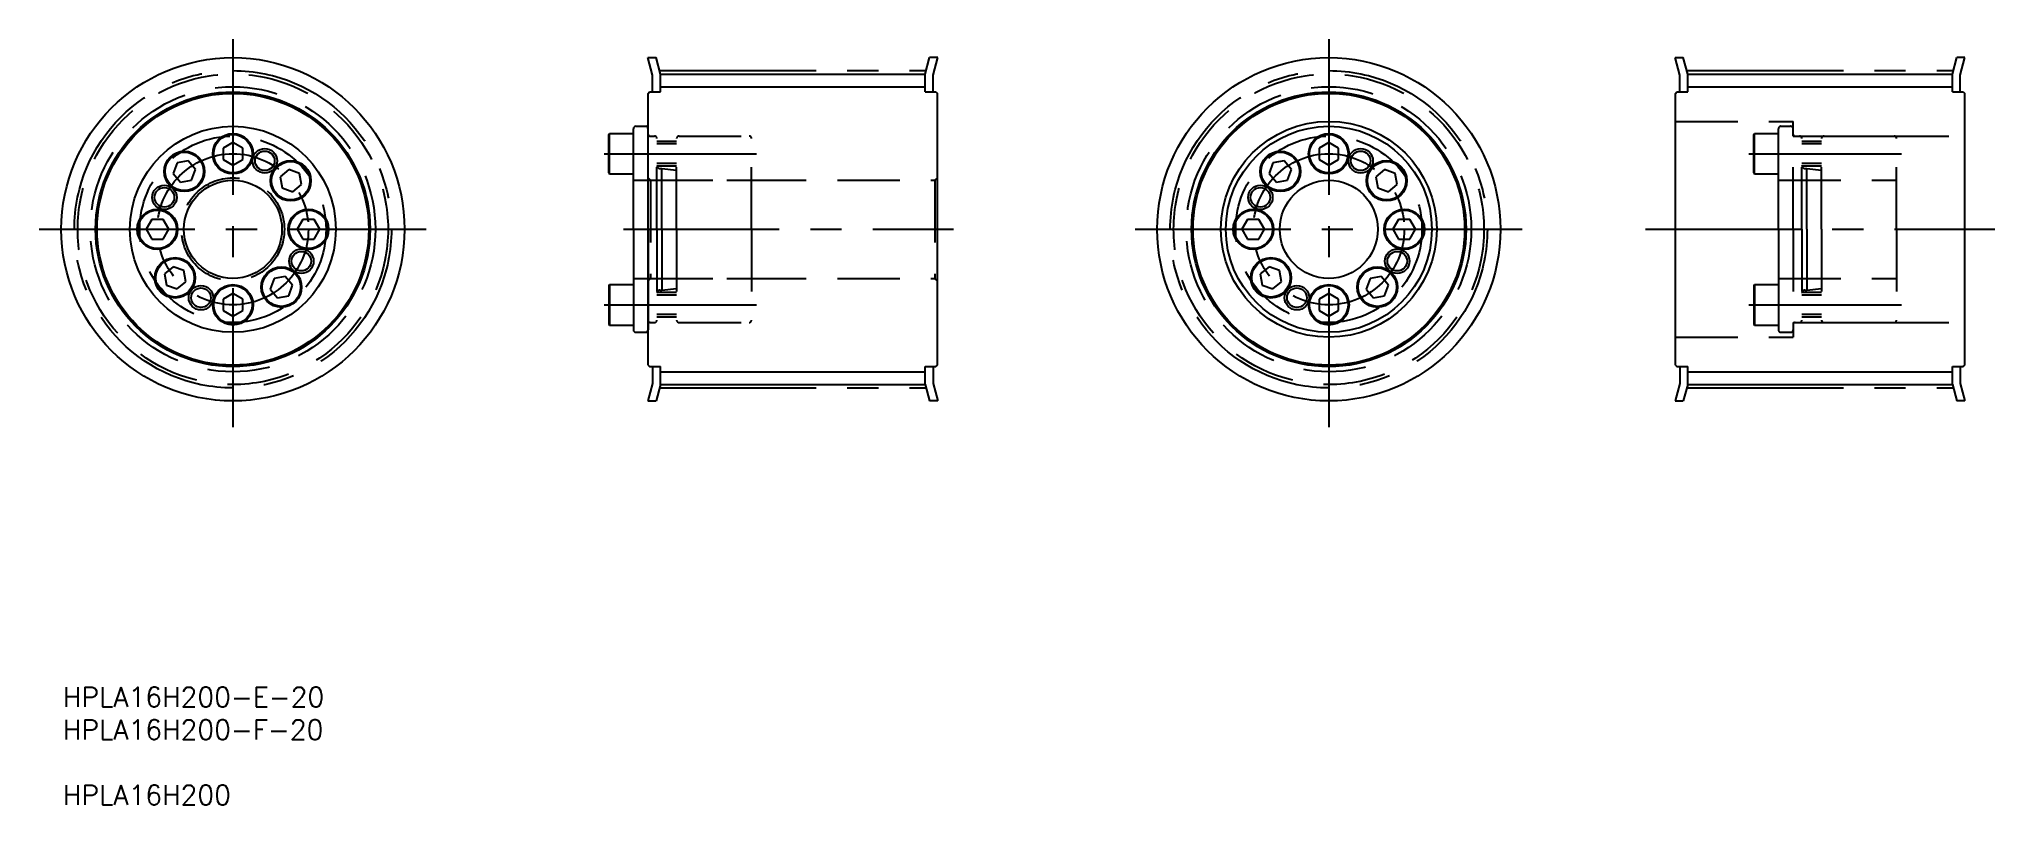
# Model space of a CAD drawing. Extents: x 10 to 409, y -15 to 141.
import ezdxf

# ---------------------------------------------------------------- set-up
doc = ezdxf.new("R2010")
doc.units = 0
doc.linetypes.add('CENTER', pattern=[50.8, 31.75, -6.35, 6.35, -6.35])
doc.linetypes.add('DASHED', pattern=[19.05, 12.7, -6.35])
doc.layers.get('0').update_dxf_attribs({"linetype": 'CONTINUOUS'})
doc.layers.add('CENTER', color=1, linetype='CENTER')
doc.styles.add('MISUMI', font='txt.shx')

# ---------------------------------------------------------------- blocks, each defined once
blk = doc.blocks.new('*U6')
at = {"color": 7, "linetype": 'CONTINUOUS', "style": 'MISUMI'}
for s, p in [('HPLA16H200-E-20', (15.05, 4.8)), ('HPLA16H200-F-20', (15.05, -1.87)), ('HPLA16H200', (15.05, -15.2))]:
    blk.add_text(s, height=4, dxfattribs=at).set_placement(p)

msp = doc.modelspace()

# ---------------------------------------------------------------- linework, layer by layer
at = {"color": 7, "linetype": 'CONTINUOUS'}
for p, q in [((135.33, 133.59), (134.38, 137.14)), ((134.38, 137.14), (136.04, 137.14)), ((136.93, 133.8), (136.04, 137.14)), ((190.93, 133.8), (191.83, 137.14)), ((193.48, 137.14), (191.83, 137.14)), ((192.53, 133.59), (193.48, 137.14)), ((344.86, 133.59), (343.91, 137.14)), ((343.91, 137.14), (345.56, 137.14)), ((346.46, 133.8), (345.56, 137.14)), ((400.46, 133.8), (401.36, 137.14)), ((403.01, 137.14), (401.36, 137.14)), ((402.06, 133.59), (403.01, 137.14)), ((135.33, 130.14), (135.33, 133.59)), ((136.93, 133.8), (190.93, 133.8)), ((136.93, 130.14), (136.93, 133.8)), ((190.93, 130.14), (190.93, 133.8)), ((192.53, 130.14), (192.53, 133.59)), ((344.86, 130.14), (344.86, 133.59)), ((346.46, 133.8), (400.46, 133.8)), ((346.46, 130.14), (346.46, 133.8)), ((400.46, 130.14), (400.46, 133.8)), ((402.06, 130.14), (402.06, 133.59)), ((134.43, 129.84), (134.73, 130.14)), ((134.43, 74.44), (134.43, 129.84)), ((134.73, 130.14), (136.93, 130.14)), ((190.93, 130.14), (193.13, 130.14)), ((193.13, 130.14), (193.43, 129.84)), ((193.43, 74.44), (193.43, 129.84)), ((343.96, 129.84), (344.26, 130.14)), ((343.96, 74.44), (343.96, 129.84)), ((344.26, 130.14), (346.46, 130.14)), ((400.46, 130.14), (402.66, 130.14)), ((402.66, 130.14), (402.96, 129.84)), ((402.96, 74.44), (402.96, 129.84)), ((49.73, 119.85), (47.73, 118.7)), ((51.73, 118.7), (49.73, 119.85)), ((126.43, 121.47), (126.55, 121.67)), ((126.43, 113.62), (126.43, 121.47)), ((126.55, 121.67), (131.43, 121.67)), ((126.55, 113.42), (126.55, 121.67)), ((131.43, 102.14), (131.43, 122.64)), ((131.43, 113.42), (131.43, 121.67)), ((131.43, 115.04), (131.43, 120.04)), ((131.93, 123.14), (133.93, 123.14)), ((134.43, 102.14), (134.43, 122.64)), ((273.26, 119.85), (271.26, 118.7)), ((275.26, 118.7), (273.26, 119.85)), ((38.34, 115.71), (37.55, 113.54)), ((40.62, 116.11), (38.34, 115.71)), ((42.1, 114.34), (40.62, 116.11)), ((47.73, 118.7), (47.73, 116.39)), ((47.73, 116.39), (49.73, 115.24)), ((49.73, 115.24), (51.73, 116.39)), ((50.73, 119.28), (50.73, 119.28)), ((51.23, 118.99), (51.23, 118.99)), ((51.73, 116.39), (51.73, 118.7)), ((261.87, 115.71), (261.08, 113.54)), ((264.15, 116.11), (261.87, 115.71)), ((265.63, 114.34), (264.15, 116.11)), ((271.26, 118.7), (271.26, 116.39)), ((271.26, 116.39), (273.26, 115.24)), ((273.26, 115.24), (275.26, 116.39)), ((274.26, 119.28), (274.26, 119.28)), ((274.76, 118.99), (274.76, 118.99)), ((275.26, 116.39), (275.26, 118.7)), ((37.55, 113.54), (39.04, 111.77)), ((39.04, 111.77), (41.31, 112.17)), ((41.31, 112.17), (42.1, 114.34)), ((61.12, 114.32), (59.36, 112.83)), ((59.36, 112.83), (59.76, 110.56)), ((63.29, 113.53), (61.12, 114.32)), ((63.7, 111.25), (63.29, 113.53)), ((126.43, 113.62), (126.55, 113.42)), ((126.55, 113.42), (131.43, 113.42)), ((261.08, 113.54), (262.57, 111.77)), ((262.57, 111.77), (264.84, 112.17)), ((264.84, 112.17), (265.63, 114.34)), ((284.65, 114.32), (282.88, 112.83)), ((282.88, 112.83), (283.28, 110.56)), ((286.82, 113.53), (284.65, 114.32)), ((287.22, 111.25), (286.82, 113.53)), ((59.76, 110.56), (61.93, 109.77)), ((61.93, 109.77), (63.7, 111.25)), ((283.28, 110.56), (285.45, 109.77)), ((285.45, 109.77), (287.22, 111.25)), ((33.17, 104.14), (32.02, 102.14)), ((35.48, 104.14), (33.17, 104.14)), ((36.64, 102.14), (35.48, 104.14)), ((63.97, 104.14), (62.82, 102.14)), ((66.28, 104.14), (63.97, 104.14)), ((67.44, 102.14), (66.28, 104.14)), ((256.7, 104.14), (255.55, 102.14)), ((259.01, 104.14), (256.7, 104.14)), ((260.17, 102.14), (259.01, 104.14)), ((287.5, 104.14), (286.35, 102.14)), ((289.81, 104.14), (287.5, 104.14)), ((290.97, 102.14), (289.81, 104.14)), ((32.02, 102.14), (33.17, 100.14)), ((33.17, 100.14), (35.48, 100.14)), ((35.48, 100.14), (36.64, 102.14)), ((62.82, 102.14), (63.97, 100.14)), ((63.97, 100.14), (66.28, 100.14)), ((66.28, 100.14), (67.44, 102.14)), ((131.43, 102.14), (131.43, 81.64)), ((134.43, 102.14), (134.43, 81.64)), ((255.55, 102.14), (256.7, 100.14)), ((256.7, 100.14), (259.01, 100.14)), ((259.01, 100.14), (260.17, 102.14)), ((286.35, 102.14), (287.5, 100.14)), ((287.5, 100.14), (289.81, 100.14)), ((289.81, 100.14), (290.97, 102.14)), ((37.53, 94.52), (35.76, 93.04)), ((35.76, 93.04), (36.16, 90.76)), ((39.7, 93.73), (37.53, 94.52)), ((40.1, 91.46), (39.7, 93.73)), ((58.14, 92.12), (57.35, 89.95)), ((60.42, 92.52), (58.14, 92.12)), ((61.9, 90.75), (60.42, 92.52)), ((261.06, 94.52), (259.29, 93.04)), ((259.29, 93.04), (259.69, 90.76)), ((263.23, 93.73), (261.06, 94.52)), ((263.63, 91.46), (263.23, 93.73)), ((281.67, 92.12), (280.88, 89.95)), ((283.94, 92.52), (281.67, 92.12)), ((285.43, 90.75), (283.94, 92.52)), ((36.16, 90.76), (38.33, 89.97)), ((38.33, 89.97), (40.1, 91.46)), ((49.73, 89.05), (47.73, 87.9)), ((47.73, 87.9), (47.73, 85.59)), ((51.73, 87.9), (49.73, 89.05)), ((51.73, 85.59), (51.73, 87.9)), ((57.35, 89.95), (58.84, 88.18)), ((58.84, 88.18), (61.11, 88.58)), ((61.11, 88.58), (61.9, 90.75)), ((126.43, 90.67), (126.55, 90.87)), ((126.43, 90.67), (126.43, 82.82)), ((126.55, 90.87), (131.43, 90.87)), ((126.55, 90.87), (126.55, 82.62)), ((131.43, 90.87), (131.43, 82.62)), ((131.43, 89.24), (131.43, 84.24)), ((259.69, 90.76), (261.86, 89.97)), ((261.86, 89.97), (263.63, 91.46)), ((273.26, 89.05), (271.26, 87.9)), ((271.26, 87.9), (271.26, 85.59)), ((275.26, 87.9), (273.26, 89.05)), ((275.26, 85.59), (275.26, 87.9)), ((280.88, 89.95), (282.37, 88.18)), ((282.37, 88.18), (284.64, 88.58)), ((284.64, 88.58), (285.43, 90.75)), ((47.73, 85.59), (49.73, 84.44)), ((49.73, 84.44), (51.73, 85.59)), ((271.26, 85.59), (273.26, 84.44)), ((273.26, 84.44), (275.26, 85.59)), ((126.43, 82.82), (126.55, 82.62)), ((126.55, 82.62), (131.43, 82.62)), ((131.93, 81.14), (133.93, 81.14)), ((134.43, 74.44), (134.73, 74.14)), ((134.73, 74.14), (136.93, 74.14)), ((135.33, 74.14), (135.33, 70.7)), ((136.93, 70.49), (136.93, 74.14)), ((190.93, 70.49), (190.93, 74.14)), ((190.93, 74.14), (193.13, 74.14)), ((192.53, 74.14), (192.53, 70.7)), ((193.13, 74.14), (193.43, 74.44)), ((343.96, 74.44), (344.26, 74.14)), ((344.26, 74.14), (346.46, 74.14)), ((344.86, 74.14), (344.86, 70.7)), ((346.46, 70.49), (346.46, 74.14)), ((400.46, 70.49), (400.46, 74.14)), ((400.46, 74.14), (402.66, 74.14)), ((402.06, 74.14), (402.06, 70.7)), ((402.66, 74.14), (402.96, 74.44)), ((135.33, 70.7), (134.38, 67.14)), ((136.93, 70.49), (136.04, 67.14)), ((136.93, 70.49), (190.93, 70.49)), ((190.93, 70.49), (191.83, 67.14)), ((192.53, 70.7), (193.48, 67.14)), ((344.86, 70.7), (343.91, 67.14)), ((346.46, 70.49), (345.56, 67.14)), ((346.46, 70.49), (400.46, 70.49)), ((400.46, 70.49), (401.36, 67.14)), ((402.06, 70.7), (403.01, 67.14)), ((134.38, 67.14), (136.04, 67.14)), ((193.48, 67.14), (191.83, 67.14)), ((343.91, 67.14), (345.56, 67.14)), ((403.01, 67.14), (401.36, 67.14))]:
    msp.add_line(p, q, dxfattribs=at)
at = {"color": 3, "linetype": 'CONTINUOUS'}
for p, q in [((136.93, 131.21), (190.93, 131.21)), ((346.46, 131.21), (400.46, 131.21)), ((136.93, 73.08), (190.93, 73.08)), ((346.46, 73.08), (400.46, 73.08))]:
    msp.add_line(p, q, dxfattribs=at)
at = {"color": 3, "linetype": 'DASHED'}
for p, q in [((343.96, 124.14), (367.96, 124.14)), ((367.96, 121.14), (367.96, 124.14)), ((134.84, 121.14), (135.73, 121.14)), ((136.23, 102.14), (136.23, 120.64)), ((140.23, 120.04), (136.23, 120.04)), ((140.23, 102.14), (140.23, 120.64)), ((140.73, 121.14), (155.03, 121.14)), ((155.53, 102.14), (155.53, 120.64)), ((359.96, 121.47), (360.08, 121.67)), ((359.96, 113.62), (359.96, 121.47)), ((360.08, 121.67), (364.96, 121.67)), ((360.08, 113.42), (360.08, 121.67)), ((364.96, 102.14), (364.96, 122.64)), ((364.96, 113.42), (364.96, 121.67)), ((364.96, 115.04), (364.96, 120.04)), ((365.46, 123.14), (367.46, 123.14)), ((367.96, 102.14), (367.96, 122.64)), ((367.96, 121.14), (402.96, 121.14)), ((368.37, 121.14), (369.26, 121.14)), ((369.76, 102.14), (369.76, 120.64)), ((373.76, 120.04), (369.76, 120.04)), ((373.76, 102.14), (373.76, 120.64)), ((374.26, 121.14), (388.56, 121.14)), ((389.06, 102.14), (389.06, 120.64)), ((140.23, 119.54), (136.23, 119.54)), ((373.76, 119.54), (369.76, 119.54)), ((131.43, 112.14), (155.53, 112.14)), ((134.43, 112.64), (134.93, 112.14)), ((134.93, 112.14), (192.93, 112.14)), ((134.93, 112.14), (134.93, 92.14)), ((140.23, 115.54), (136.23, 115.54)), ((140.23, 115.04), (136.23, 115.04)), ((136.83, 114.54), (137.23, 114.54)), ((137.23, 102.14), (137.23, 114.54)), ((137.23, 114.54), (140.23, 114.21)), ((193.43, 112.64), (192.93, 112.14)), ((192.93, 112.14), (192.93, 92.14)), ((359.96, 113.62), (360.08, 113.42)), ((360.08, 113.42), (364.96, 113.42)), ((364.96, 112.14), (389.06, 112.14)), ((373.76, 115.54), (369.76, 115.54)), ((373.76, 115.04), (369.76, 115.04)), ((370.36, 114.54), (370.76, 114.54)), ((370.76, 102.14), (370.76, 114.54)), ((370.76, 114.54), (373.76, 114.21)), ((136.23, 102.14), (136.23, 83.64)), ((137.23, 102.14), (137.23, 89.74)), ((140.23, 102.14), (140.23, 83.64)), ((155.53, 102.14), (155.53, 83.64)), ((364.96, 102.14), (364.96, 81.64)), ((367.96, 102.14), (367.96, 81.64)), ((369.76, 102.14), (369.76, 83.64)), ((370.76, 102.14), (370.76, 89.74)), ((373.76, 102.14), (373.76, 83.64)), ((389.06, 102.14), (389.06, 83.64)), ((131.43, 92.14), (155.53, 92.14)), ((134.43, 91.64), (134.93, 92.14)), ((134.93, 92.14), (192.93, 92.14)), ((193.43, 91.64), (192.93, 92.14)), ((364.96, 92.14), (389.06, 92.14)), ((140.23, 89.24), (136.23, 89.24)), ((140.23, 88.74), (136.23, 88.74)), ((136.83, 89.74), (137.23, 89.74)), ((137.23, 89.74), (140.23, 90.08)), ((359.96, 90.67), (360.08, 90.87)), ((359.96, 90.67), (359.96, 82.82)), ((360.08, 90.87), (364.96, 90.87)), ((360.08, 90.87), (360.08, 82.62)), ((364.96, 90.87), (364.96, 82.62)), ((364.96, 89.24), (364.96, 84.24)), ((373.76, 89.24), (369.76, 89.24)), ((373.76, 88.74), (369.76, 88.74)), ((370.36, 89.74), (370.76, 89.74)), ((370.76, 89.74), (373.76, 90.08)), ((140.23, 84.74), (136.23, 84.74)), ((140.23, 84.24), (136.23, 84.24)), ((373.76, 84.74), (369.76, 84.74)), ((373.76, 84.24), (369.76, 84.24)), ((134.84, 83.14), (135.73, 83.14)), ((140.73, 83.14), (155.03, 83.14)), ((343.96, 80.14), (367.96, 80.14)), ((359.96, 82.82), (360.08, 82.62)), ((360.08, 82.62), (364.96, 82.62)), ((365.46, 81.14), (367.46, 81.14)), ((367.96, 83.14), (367.96, 80.14)), ((367.96, 83.14), (402.96, 83.14)), ((368.37, 83.14), (369.26, 83.14)), ((374.26, 83.14), (388.56, 83.14))]:
    msp.add_line(p, q, dxfattribs=at)
at = {"color": 7, "linetype": 'CONTINUOUS'}
for centre, radius in [((49.73, 102.14), 35), ((273.26, 102.14), 35), ((49.73, 102.14), 28), ((49.73, 102.14), 27.7), ((273.26, 102.14), 28), ((273.26, 102.14), 27.7), ((273.26, 102.14), 22), ((49.73, 102.14), 21), ((49.73, 117.54), 4.12), ((49.73, 117.54), 3.92), ((273.26, 102.14), 21), ((273.26, 117.54), 4.12), ((273.26, 117.54), 3.92), ((39.83, 113.94), 4.12), ((39.83, 113.94), 3.92), ((56.24, 116.1), 2), ((61.53, 112.04), 4.12), ((61.53, 112.04), 3.92), ((263.36, 113.94), 4.12), ((263.36, 113.94), 3.92), ((279.76, 116.1), 2.5), ((279.76, 116.1), 2), ((285.05, 112.04), 4.12), ((285.05, 112.04), 3.92), ((49.73, 102.14), 10), ((273.26, 102.14), 10), ((35.77, 108.65), 2), ((259.3, 108.65), 2.5), ((259.3, 108.65), 2), ((34.33, 102.14), 4.12), ((34.33, 102.14), 3.92), ((65.13, 102.14), 4.12), ((65.13, 102.14), 3.92), ((257.86, 102.14), 4.12), ((257.86, 102.14), 3.92), ((288.66, 102.14), 4.12), ((288.66, 102.14), 3.92), ((37.93, 92.25), 4.12), ((37.93, 92.25), 3.92), ((63.69, 95.64), 2), ((261.46, 92.25), 4.12), ((261.46, 92.25), 3.92), ((287.21, 95.64), 2.5), ((287.21, 95.64), 2), ((59.63, 90.35), 4.12), ((59.63, 90.35), 3.92), ((283.16, 90.35), 4.12), ((283.16, 90.35), 3.92), ((43.22, 88.19), 2), ((49.73, 86.74), 4.12), ((49.73, 86.74), 3.92), ((266.75, 88.19), 2.5), ((266.75, 88.19), 2), ((273.26, 86.74), 4.12), ((273.26, 86.74), 3.92)]:
    msp.add_circle(centre, radius, dxfattribs=at)
at = {"color": 3, "linetype": 'DASHED'}
for centre, radius in [((49.73, 102.14), 31.65), ((273.26, 102.14), 31.65), ((49.73, 102.14), 29.06), ((273.26, 102.14), 29.06), ((49.73, 102.14), 19), ((273.26, 102.14), 19), ((49.73, 102.14), 10.5)]:
    msp.add_circle(centre, radius, dxfattribs=at)
at = {"color": 3}
for centre in [(56.24, 116.1), (35.77, 108.65), (63.69, 95.64), (43.22, 88.19)]:
    msp.add_circle(centre, 2.5, dxfattribs=at)
at = {"color": 7, "linetype": 'CONTINUOUS'}
for centre, start, end in [((131.93, 122.64), 90, 180), ((133.93, 122.64), 0, 90), ((131.93, 81.64), 180, 270), ((133.93, 81.64), 270, 0)]:
    msp.add_arc(centre, 0.5, start, end, dxfattribs=at)
at = {"color": 3, "linetype": 'DASHED'}
for centre, radius, start, end in [((134.84, 121.55), 0.41, 180, 270), ((135.73, 120.64), 0.5, 0, 90), ((140.73, 120.64), 0.5, 90, 180), ((155.03, 120.64), 0.5, 0, 90), ((365.46, 122.64), 0.5, 90, 180), ((367.46, 122.64), 0.5, 0, 90), ((368.37, 121.55), 0.41, 180, 270), ((369.26, 120.64), 0.5, 0, 90), ((374.26, 120.64), 0.5, 90, 180), ((388.56, 120.64), 0.5, 0, 90), ((136.83, 115.14), 0.6, 180.0007, 270), ((370.36, 115.14), 0.6, 180.0007, 270), ((136.83, 89.14), 0.6, 90, 179.9993), ((370.36, 89.14), 0.6, 90, 179.9993), ((134.84, 82.73), 0.41, 90, 180), ((135.73, 83.64), 0.5, 270, 0), ((140.73, 83.64), 0.5, 180, 270), ((155.03, 83.64), 0.5, 270, 0), ((365.46, 81.64), 0.5, 180, 270), ((367.46, 81.64), 0.5, 270, 0), ((368.37, 82.73), 0.41, 90, 180), ((369.26, 83.64), 0.5, 270, 0), ((374.26, 83.64), 0.5, 180, 270), ((388.56, 83.64), 0.5, 270, 0)]:
    msp.add_arc(centre, radius, start, end, dxfattribs=at)
at = {"layer": 'CENTER', "color": 1, "linetype": 'CENTER'}
for p, q in [((49.73, 140.91), (49.73, 61.79)), ((273.26, 140.91), (273.26, 61.79)), ((136.93, 134.48), (190.93, 134.48)), ((346.46, 134.48), (400.46, 134.48)), ((125.43, 117.54), (156.53, 117.54)), ((358.96, 117.54), (390.06, 117.54)), ((10.2, 102.14), (89.16, 102.14)), ((129.43, 102.14), (196.73, 102.14)), ((233.73, 102.14), (312.68, 102.14)), ((337.84, 102.14), (409.11, 102.14)), ((125.43, 86.74), (156.53, 86.74)), ((358.96, 86.74), (390.06, 86.74)), ((136.93, 69.8), (190.93, 69.8)), ((346.46, 69.8), (400.46, 69.8))]:
    msp.add_line(p, q, dxfattribs=at)
for centre, radius in [((49.73, 102.14), 32.34), ((273.26, 102.14), 32.34), ((49.73, 102.14), 15.4), ((273.26, 102.14), 15.4)]:
    msp.add_circle(centre, radius, dxfattribs=at)

# ---------------------------------------------------------------- block references
at = {"color": 7, "linetype": 'CONTINUOUS'}
msp.add_blockref('*U6', (0, 0), dxfattribs=at)

doc.saveas('drawing.dxf')
